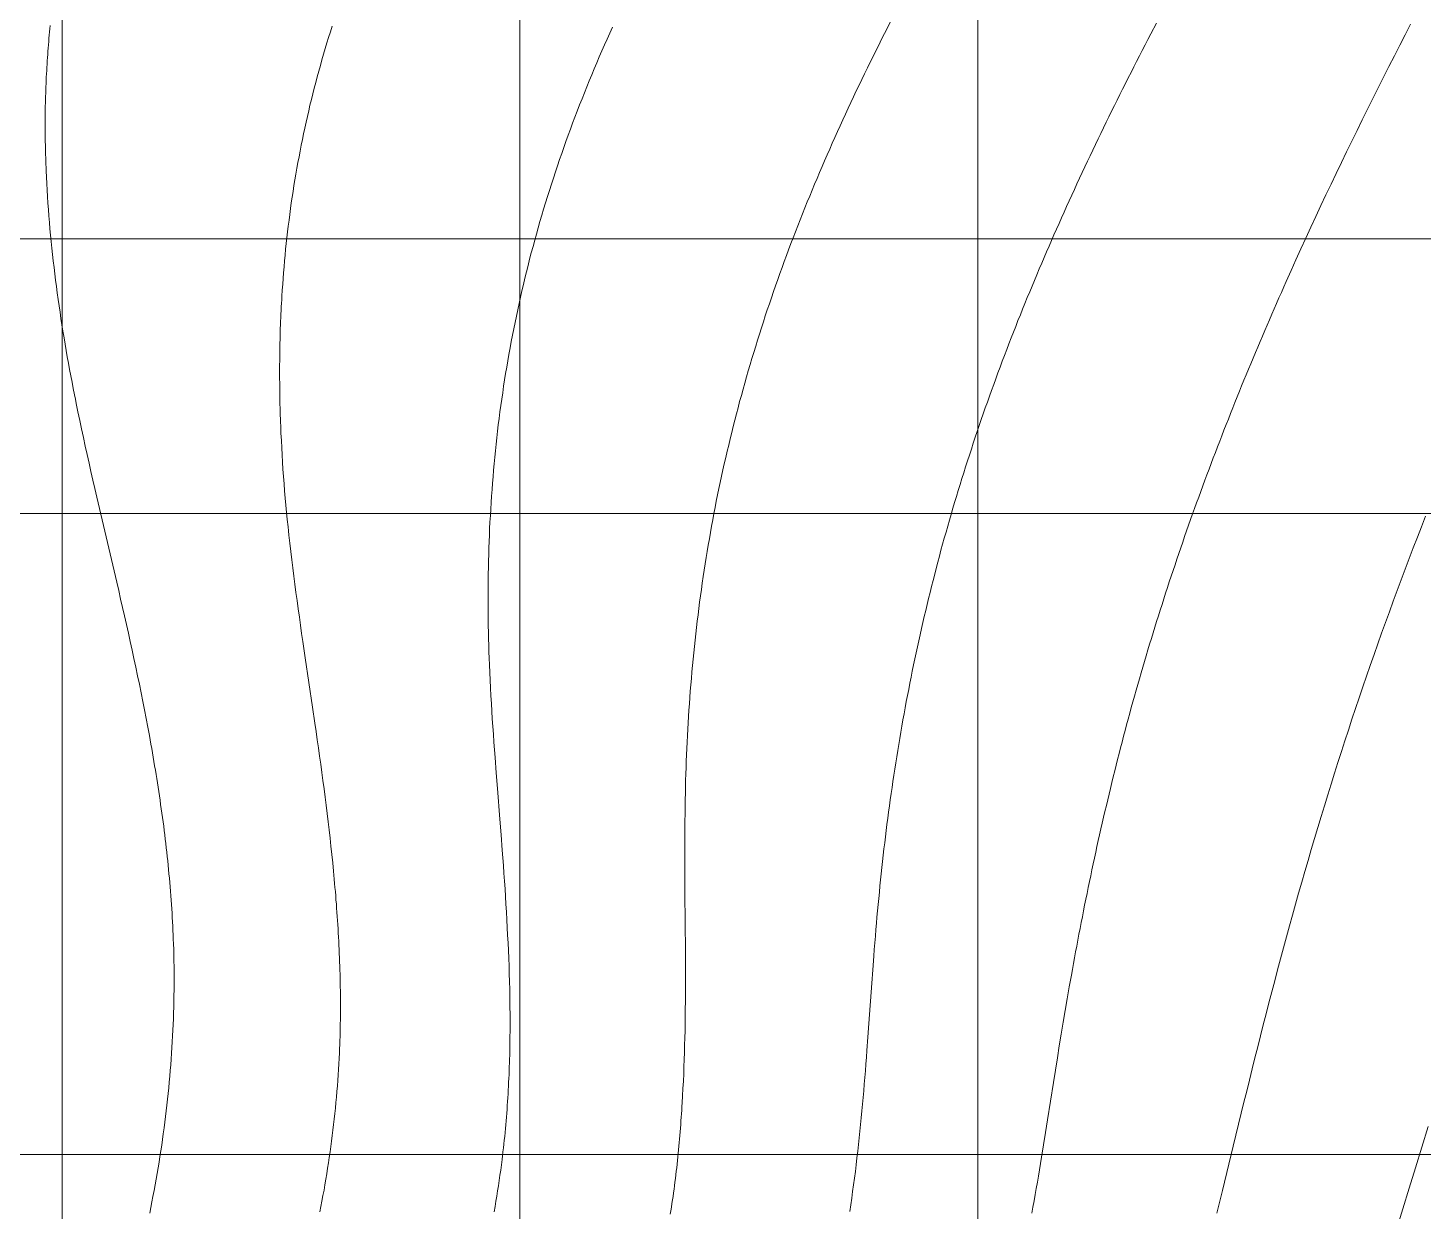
# Model space of a CAD drawing. Extents: x 11249 to 82946, y 15238 to 34763.
# Drawn here: x 59896 to 61420, y 27060 to 28352 of the extents above; entities that cross this region are included whole.
import ezdxf

# ---------------------------------------------------------------- set-up
doc = ezdxf.new("R2010")
doc.units = 0
doc.header["$LTSCALE"] = 250
doc.layers.add('03_Lines_Frames1', color=7, linetype='CONTINUOUS', lineweight=15)
doc.layers.add('03_Lines_Grid', color=253, linetype='CONTINUOUS', lineweight=15)
doc.layers.add('Make2D$Annotation$S0CO1', color=1, linetype='CONTINUOUS', true_color=0xff0000)

# ---------------------------------------------------------------- blocks, each defined once
blk = doc.blocks.new('*U7')
at = {"layer": '03_Lines_Grid'}
blk.add_line((0, -4367.6), (0, 3840), dxfattribs=at)
blk = doc.blocks.new('*U8')
at = {"layer": 'Make2D$Annotation$S0CO1', "color": 0, "linetype": 'ByBlock', "lineweight": -2, "transparency": 16777216}
for p in [(1500, 0), (2000, 0), (2500, 0)]:
    blk.add_blockref('*U7', p, dxfattribs=at)

msp = doc.modelspace()

# ---------------------------------------------------------------- linework, layer by layer
at = {"layer": '03_Lines_Frames1'}
for points in [[(60029.4, 27057.4), (60030.6, 27063.6), (60031.8, 27069.8), (60033, 27075.9), (60034.2, 27082.1), (60035.3, 27088.3), (60036.4, 27094.5), (60037.5, 27100.7), (60038.6, 27107), (60039.6, 27113.2), (60040.6, 27119.4), (60041.6, 27125.6), (60042.5, 27131.9), (60043.4, 27138.1), (60044.3, 27144.3), (60045.1, 27150.6), (60045.9, 27156.8), (60046.7, 27163.1), (60047.5, 27169.4), (60048.2, 27175.6), (60048.9, 27181.9), (60049.5, 27188.2), (60050.2, 27194.4), (60050.8, 27200.7), (60051.3, 27207), (60051.9, 27213.3), (60052.4, 27219.6), (60052.9, 27225.8), (60053.3, 27232.1), (60053.7, 27238.4), (60054.1, 27244.7), (60054.4, 27251), (60054.7, 27257.3), (60055, 27263.6), (60055.3, 27269.9), (60055.5, 27276.2), (60055.6, 27282.5), (60055.8, 27288.8), (60055.9, 27295.1), (60056, 27301.4), (60056, 27307.7), (60056, 27314), (60056, 27320.3), (60056, 27326.6), (60055.9, 27332.9), (60055.8, 27339.2), (60055.6, 27345.5), (60055.4, 27351.8), (60055.2, 27356.6), (60055, 27361.4), (60054.8, 27366.1), (60054.6, 27370.9), (60054.4, 27375.7), (60054.1, 27380.4), (60053.8, 27385.2), (60053.5, 27389.9), (60053.2, 27394.7), (60052.9, 27399.4), (60052.5, 27404.2), (60052.1, 27409), (60051.8, 27413.7), (60051.4, 27418.5), (60050.9, 27423.2), (60050.5, 27428), (60050, 27432.7), (60049.6, 27437.5), (60049.1, 27442.2), (60048.6, 27446.9), (60048.1, 27451.7), (60047.5, 27456.4), (60047, 27461.2), (60046.4, 27465.9), (60045.8, 27470.6), (60045.3, 27475.4), (60044.7, 27480.1), (60044, 27484.8), (60043.4, 27489.5), (60042.8, 27494.3), (60042.1, 27499), (60041.4, 27503.7), (60040.7, 27508.4), (60040, 27513.1), (60039.3, 27517.8), (60038.6, 27522.6), (60037.9, 27527.3), (60037.1, 27532), (60036.4, 27536.7), (60035.6, 27541.4), (60034.8, 27546.1), (60034, 27550.8), (60033.2, 27555.5), (60032.4, 27560.2), (60031.6, 27564.9), (60030.8, 27569.6), (60029.9, 27574.3), (60029.1, 27579), (60027.3, 27588.3), (60025.5, 27597.7), (60023.7, 27607.1), (60021.9, 27616.4), (60020, 27625.8), (60018.1, 27635.1), (60016.2, 27644.4), (60014.2, 27653.8), (60012.2, 27663.1), (60010.2, 27672.4), (60008.2, 27681.7), (60006.1, 27691), (60004, 27700.3), (60002, 27709.6), (59999.8, 27718.9), (59997.7, 27728.1), (59995.6, 27737.4), (59993.4, 27746.7), (59989.1, 27765.2), (59976.1, 27820.9), (59971.7, 27839.4), (59969.6, 27848.7), (59967.4, 27858), (59965.3, 27867.3), (59963.2, 27876.6), (59961.1, 27885.8), (59959.1, 27895.1), (59957, 27904.4), (59955, 27913.8), (59953, 27923.1), (59951.1, 27932.4), (59949.1, 27941.7), (59948.2, 27946.4), (59947.3, 27951), (59945.9, 27958), (59944.6, 27964.9), (59943.2, 27971.8), (59941.9, 27978.7), (59940.7, 27985.7), (59939.4, 27992.6), (59938.2, 27999.6), (59937, 28006.5), (59935.9, 28013.5), (59934.7, 28020.5), (59933.6, 28027.4), (59932.5, 28034.4), (59931.5, 28041.4), (59930.4, 28048.4), (59929.4, 28055.3), (59928.5, 28062.3), (59927.5, 28069.3), (59926.6, 28076.3), (59925.7, 28083.3), (59924.9, 28090.3), (59924.1, 28097.3), (59923.3, 28104.3), (59922.6, 28111.3), (59921.8, 28118.4), (59921.2, 28125.4), (59920.5, 28132.4), (59919.9, 28139.4), (59919.3, 28146.5), (59918.8, 28153.5), (59918.3, 28160.5), (59917.8, 28167.6), (59917.4, 28174.6), (59917, 28181.7), (59916.6, 28188.7), (59916.3, 28195.8), (59916.2, 28199.3), (59916, 28202.8), (59915.9, 28206.4), (59915.8, 28209.9), (59915.7, 28213.4), (59915.6, 28216.9), (59915.5, 28220.5), (59915.5, 28224), (59915.4, 28227.5), (59915.3, 28231.1), (59915.3, 28234.6), (59915.3, 28238.1), (59915.3, 28241.6), (59915.3, 28245.2), (59915.3, 28248.7), (59915.3, 28252.2), (59915.3, 28255.8), (59915.3, 28259.3), (59915.4, 28262.8), (59915.4, 28266.4), (59915.5, 28269.9), (59915.6, 28273.4), (59915.7, 28276.9), (59915.8, 28280.5), (59915.9, 28284), (59916, 28287.5), (59916.2, 28291.1), (59916.3, 28294.6), (59916.5, 28298.1), (59916.7, 28301.7), (59916.9, 28305.2), (59917.1, 28308.7), (59917.3, 28312.2), (59917.5, 28315.8), (59917.7, 28319.3), (59918, 28322.8), (59918.2, 28326.3), (59918.5, 28329.8), (59918.8, 28333.4), (59919.1, 28336.9), (59919.4, 28340.4), (59919.7, 28343.9), (59920.1, 28347.4), (59920.4, 28350.9), (59920.8, 28354.4)], [(60405.5, 27059.1), (60406.6, 27064.8), (60407.5, 27070.5), (60408.5, 27076.1), (60409.4, 27081.8), (60410.3, 27087.5), (60411.2, 27093.2), (60412, 27098.9), (60412.8, 27104.6), (60413.6, 27110.4), (60414.3, 27116.1), (60414.8, 27120.3), (60415.3, 27124.5), (60415.8, 27128.7), (60416.3, 27132.9), (60416.7, 27137.1), (60417.2, 27141.3), (60417.6, 27145.5), (60418, 27149.8), (60418.4, 27154), (60418.7, 27158.2), (60419.1, 27162.4), (60419.4, 27166.6), (60419.7, 27170.8), (60420, 27175.1), (60420.3, 27179.3), (60420.6, 27183.5), (60420.8, 27187.7), (60421.1, 27191.9), (60421.3, 27196.2), (60421.5, 27200.4), (60421.7, 27204.6), (60421.9, 27208.8), (60422, 27213.1), (60422.2, 27217.3), (60422.3, 27221.5), (60422.4, 27225.8), (60422.6, 27230), (60422.7, 27234.2), (60422.7, 27238.5), (60422.8, 27242.7), (60422.9, 27246.9), (60422.9, 27251.2), (60423, 27255.4), (60423, 27259.6), (60423, 27263.9), (60423, 27268.1), (60423, 27272.3), (60423, 27276.6), (60422.9, 27280.8), (60422.9, 27285), (60422.8, 27289.3), (60422.8, 27293.5), (60422.7, 27297.7), (60422.6, 27301.9), (60422.4, 27310.4), (60422.2, 27318.9), (60421.9, 27327.3), (60421.6, 27335.8), (60421.2, 27344.2), (60420.8, 27352.7), (60420.4, 27361.1), (60420, 27369.6), (60419.5, 27378), (60419.1, 27386.5), (60418.5, 27394.9), (60418, 27403.4), (60417.5, 27411.8), (60416.9, 27420.2), (60416.3, 27428.7), (60415.7, 27437.1), (60415.1, 27445.5), (60414.5, 27454), (60413.2, 27470.8), (60411.9, 27487.7), (60409.2, 27521.4), (60407.9, 27538.2), (60406.6, 27555.1), (60406, 27563.5), (60405.4, 27571.9), (60404.8, 27580.4), (60404.2, 27588.8), (60403.6, 27597.2), (60403.1, 27605.7), (60402.6, 27614.1), (60402.1, 27622.5), (60401.6, 27631), (60401.2, 27639.4), (60400.8, 27647.9), (60400.5, 27656.3), (60400.2, 27663.4), (60399.9, 27670.5), (60399.7, 27677.6), (60399.5, 27684.7), (60399.4, 27691.8), (60399.2, 27698.9), (60399.1, 27706), (60399.1, 27713.1), (60399, 27720.2), (60399, 27727.2), (60399, 27734.3), (60399, 27741.4), (60399.1, 27748.5), (60399.2, 27755.6), (60399.3, 27762.7), (60399.5, 27769.7), (60399.7, 27776.8), (60399.9, 27783.9), (60400.1, 27791), (60400.4, 27798), (60400.7, 27805.1), (60401.1, 27812.2), (60401.5, 27819.3), (60401.9, 27826.4), (60402.3, 27833.4), (60402.8, 27840.5), (60403.3, 27847.6), (60403.8, 27854.7), (60404.4, 27861.7), (60405, 27868.8), (60405.7, 27875.9), (60406.3, 27883), (60407, 27890), (60407.8, 27897.1), (60408.6, 27904.2), (60409.4, 27911.3), (60410.2, 27918.3), (60411.1, 27925.4), (60412, 27932.4), (60413, 27939.4), (60414, 27946.4), (60415, 27953.4), (60416, 27960.4), (60417.1, 27967.4), (60418.2, 27974.4), (60419.4, 27981.4), (60420.6, 27988.4), (60421.8, 27995.3), (60423.1, 28002.3), (60424.4, 28009.3), (60425.7, 28016.2), (60427.1, 28023.2), (60428.5, 28030.1), (60429.9, 28037), (60431.4, 28044), (60432.9, 28050.9), (60434.4, 28057.8), (60436, 28064.7), (60437.6, 28071.6), (60439.3, 28078.5), (60441, 28085.4), (60442.7, 28092.3), (60444.4, 28099.2), (60446.2, 28106.1), (60448.1, 28113), (60449.9, 28119.9), (60451.8, 28126.7), (60453.8, 28133.6), (60455.7, 28140.4), (60457.7, 28147.2), (60459.7, 28154), (60461.8, 28160.8), (60463.9, 28167.5), (60466, 28174.3), (60468.2, 28181), (60470.3, 28187.7), (60472.6, 28194.5), (60474.8, 28201.2), (60477.1, 28207.9), (60479.4, 28214.5), (60481.7, 28221.2), (60484.1, 28227.9), (60486.5, 28234.5), (60488.9, 28241.2), (60491.4, 28247.8), (60493.9, 28254.4), (60496.4, 28261), (60499, 28267.6), (60501.6, 28274.2), (60504.2, 28280.8), (60506.8, 28287.4), (60509.5, 28294), (60512.2, 28300.5), (60515, 28307.1), (60517.7, 28313.6), (60520.5, 28320.2), (60523.3, 28326.7), (60526.2, 28333.2), (60529, 28339.6), (60531.9, 28346.1), (60534.8, 28352.6)], [(60598, 27056.3), (60598.7, 27060.2), (60599.3, 27064), (60599.8, 27067.9), (60600.4, 27071.9), (60601, 27075.8), (60601.5, 27079.7), (60602.1, 27083.6), (60602.6, 27087.5), (60603.1, 27091.4), (60603.6, 27095.3), (60604, 27099.2), (60604.5, 27103.2), (60605, 27107.1), (60605.4, 27111), (60605.8, 27114.9), (60606.2, 27118.9), (60606.6, 27122.8), (60607, 27126.7), (60607.4, 27130.7), (60607.8, 27134.6), (60608.1, 27138.5), (60608.5, 27142.5), (60608.8, 27146.4), (60609.1, 27150.3), (60609.4, 27154.3), (60609.7, 27158.2), (60610, 27162.2), (60610.3, 27166.1), (60610.5, 27170), (60610.8, 27174), (60611, 27177.9), (60611.5, 27185.8), (60611.9, 27193.7), (60612.3, 27201.6), (60612.7, 27209.5), (60613, 27217.3), (60613.3, 27225.2), (60613.5, 27233.1), (60613.7, 27241), (60613.9, 27248.9), (60614.1, 27256.8), (60614.2, 27264.7), (60614.3, 27272.6), (60614.4, 27280.5), (60614.5, 27288.3), (60614.6, 27296.2), (60614.6, 27304.1), (60614.6, 27312), (60614.6, 27319.9), (60614.6, 27327.8), (60614.6, 27335.7), (60614.5, 27351.4), (60614.4, 27367.2), (60614, 27414.5), (60613.9, 27430.3), (60613.9, 27438.2), (60613.9, 27446.1), (60613.9, 27453.9), (60613.9, 27461.8), (60613.9, 27469.7), (60613.9, 27477.6), (60614, 27485.5), (60614.1, 27493.4), (60614.2, 27501.3), (60614.3, 27509.1), (60614.5, 27516.1), (60614.6, 27523.1), (60614.8, 27530.1), (60615, 27537.1), (60615.2, 27544.1), (60615.5, 27551.1), (60615.8, 27558.1), (60616.1, 27565), (60616.4, 27572), (60616.8, 27579), (60617.1, 27585.9), (60617.5, 27592.9), (60618, 27599.8), (60618.4, 27606.8), (60618.9, 27613.7), (60619.4, 27620.7), (60619.9, 27627.6), (60620.5, 27634.6), (60621.1, 27641.5), (60621.7, 27648.5), (60622.3, 27655.4), (60622.9, 27662.4), (60623.6, 27669.3), (60624.3, 27676.2), (60625.1, 27683.2), (60625.8, 27690.1), (60626.6, 27697.1), (60627.5, 27704), (60628.3, 27710.9), (60629.2, 27717.9), (60630.1, 27724.8), (60631, 27731.8), (60632, 27738.7), (60633, 27745.6), (60634, 27752.6), (60635, 27759.5), (60636.1, 27766.4), (60637.2, 27773.3), (60638.3, 27780.2), (60639.5, 27787.1), (60640.7, 27793.9), (60641.9, 27800.8), (60643.1, 27807.7), (60644.4, 27814.5), (60645.7, 27821.4), (60647, 27828.2), (60648.3, 27835), (60649.7, 27841.9), (60651.1, 27848.7), (60652.6, 27855.5), (60654, 27862.3), (60655.5, 27869.1), (60657, 27875.9), (60658.6, 27882.7), (60660.2, 27889.5), (60661.8, 27896.3), (60663.4, 27903.1), (60665.1, 27909.9), (60666.8, 27916.7), (60668.5, 27923.4), (60670.2, 27930.2), (60672, 27937), (60673.8, 27943.7), (60675.7, 27950.5), (60677.5, 27957.3), (60679.4, 27964), (60681.3, 27970.7), (60683.2, 27977.4), (60685.2, 27984.1), (60687.2, 27990.8), (60689.2, 27997.5), (60691.3, 28004.2), (60693.3, 28010.8), (60695.4, 28017.5), (60697.5, 28024.1), (60699.7, 28030.8), (60701.8, 28037.4), (60704, 28044), (60706.3, 28050.6), (60708.5, 28057.2), (60710.8, 28063.8), (60713.1, 28070.3), (60715.4, 28076.9), (60717.7, 28083.5), (60720.1, 28090), (60722.5, 28096.6), (60724.9, 28103.1), (60727.3, 28109.6), (60729.8, 28116.2), (60732.3, 28122.7), (60734.8, 28129.2), (60737.3, 28135.7), (60739.9, 28142.2), (60742.4, 28148.7), (60745, 28155.2), (60747.7, 28161.7), (60750.3, 28168.2), (60753, 28174.6), (60755.7, 28181), (60758.4, 28187.5), (60761.1, 28193.9), (60763.8, 28200.3), (60766.6, 28206.7), (60769.4, 28213.1), (60772.2, 28219.5), (60775, 28225.9), (60777.8, 28232.2), (60780.7, 28238.6), (60783.6, 28245), (60786.5, 28251.3), (60789.4, 28257.6), (60792.3, 28264), (60795.3, 28270.3), (60798.2, 28276.6), (60801.2, 28282.9), (60804.2, 28289.2), (60807.3, 28295.5), (60810.3, 28301.7), (60813.3, 28308), (60816.4, 28314.3), (60819.5, 28320.5), (60822.6, 28326.8), (60825.7, 28333), (60828.9, 28339.3), (60832, 28345.5), (60835.2, 28351.7), (60838.3, 28357.9)], [(60794, 27059.3), (60795.1, 27066.6), (60796.2, 27073.9), (60797.2, 27081.2), (60798.2, 27088.5), (60799.2, 27095.8), (60800.2, 27103.1), (60801.1, 27110.4), (60801.9, 27117.8), (60802.8, 27125.1), (60803.6, 27132.4), (60804.4, 27139.7), (60805.2, 27147.1), (60805.9, 27154.4), (60806.6, 27161.7), (60807.3, 27169.1), (60808, 27176.4), (60808.7, 27183.7), (60809.3, 27191.1), (60809.9, 27198.4), (60810.5, 27205.8), (60811.1, 27213.1), (60811.7, 27220.4), (60812.3, 27227.8), (60812.8, 27235.1), (60813.9, 27249.8), (60815, 27264.5), (60818.1, 27308.6), (60819.2, 27323.3), (60820.3, 27338), (60820.8, 27345.3), (60821.4, 27352.7), (60822, 27360), (60822.6, 27367.4), (60823.2, 27374.2), (60823.8, 27380.9), (60824.4, 27387.7), (60825.1, 27394.5), (60825.7, 27401.2), (60826.4, 27408), (60827, 27414.8), (60827.7, 27421.5), (60828.4, 27428.2), (60829.2, 27435), (60829.9, 27441.7), (60830.7, 27448.4), (60831.4, 27455.2), (60832.2, 27461.9), (60833, 27468.6), (60833.9, 27475.3), (60834.7, 27482), (60835.6, 27488.8), (60836.5, 27495.5), (60837.4, 27502.2), (60838.3, 27508.9), (60839.2, 27515.6), (60840.2, 27522.3), (60841.2, 27529), (60842.2, 27535.7), (60843.2, 27542.4), (60844.3, 27549.1), (60845.3, 27555.8), (60846.4, 27562.6), (60847.5, 27569.3), (60848.6, 27576), (60849.8, 27582.7), (60850.9, 27589.4), (60852.1, 27596.1), (60853.3, 27602.8), (60854.6, 27609.5), (60855.8, 27616.2), (60857.1, 27622.9), (60858.4, 27629.5), (60859.7, 27636.2), (60861, 27642.8), (60862.4, 27649.5), (60863.7, 27656.1), (60865.1, 27662.7), (60866.5, 27669.4), (60867.9, 27676), (60869.4, 27682.6), (60870.9, 27689.2), (60872.4, 27695.8), (60873.9, 27702.4), (60875.4, 27709), (60877, 27715.6), (60878.5, 27722.2), (60880.1, 27728.8), (60881.8, 27735.3), (60883.4, 27741.9), (60885.1, 27748.5), (60886.8, 27755.1), (60888.5, 27761.6), (60890.2, 27768.2), (60891.9, 27774.8), (60893.7, 27781.4), (60895.5, 27787.9), (60897.3, 27794.5), (60899.2, 27801), (60901, 27807.6), (60902.9, 27814.1), (60904.8, 27820.6), (60906.7, 27827.2), (60908.6, 27833.7), (60910.6, 27840.2), (60912.5, 27846.7), (60914.5, 27853.1), (60916.5, 27859.6), (60918.6, 27866.1), (60920.6, 27872.5), (60922.7, 27879), (60924.8, 27885.4), (60926.9, 27891.9), (60929, 27898.3), (60931.1, 27904.7), (60933.3, 27911.1), (60935.5, 27917.6), (60937.7, 27924), (60939.9, 27930.4), (60942.1, 27936.8), (60944.4, 27943.2), (60946.7, 27949.5), (60949, 27955.9), (60951.3, 27962.3), (60953.6, 27968.7), (60955.9, 27975.1), (60958.3, 27981.4), (60960.7, 27987.8), (60963.1, 27994.1), (60965.5, 28000.5), (60967.9, 28006.8), (60970.4, 28013.2), (60972.9, 28019.5), (60975.3, 28025.8), (60977.8, 28032.1), (60980.4, 28038.4), (60982.9, 28044.7), (60985.4, 28051), (60988, 28057.3), (60990.6, 28063.5), (60993.2, 28069.8), (60995.8, 28076.1), (60998.4, 28082.3), (61001, 28088.6), (61003.7, 28094.8), (61006.3, 28101.1), (61009, 28107.3), (61011.7, 28113.5), (61014.4, 28119.7), (61017.1, 28125.9), (61019.9, 28132.1), (61022.6, 28138.3), (61025.4, 28144.5), (61028.2, 28150.7), (61030.9, 28156.9), (61033.8, 28163.1), (61036.6, 28169.3), (61039.4, 28175.4), (61042.2, 28181.6), (61045.1, 28187.7), (61048, 28193.9), (61050.8, 28200), (61053.7, 28206.1), (61056.6, 28212.2), (61059.5, 28218.3), (61062.4, 28224.4), (61065.3, 28230.5), (61068.3, 28236.5), (61071.2, 28242.6), (61074.2, 28248.7), (61077.1, 28254.8), (61080.1, 28260.8), (61083.1, 28266.9), (61086.1, 28272.9), (61089.1, 28279), (61092.1, 28285), (61095.2, 28291.1), (61098.2, 28297.1), (61101.3, 28303.1), (61104.3, 28309.1), (61107.4, 28315.2), (61110.5, 28321.2), (61113.6, 28327.2), (61116.7, 28333.2), (61119.8, 28339.2), (61122.9, 28345.2), (61129.1, 28357.1)], [(60992.9, 27057.4), (60994.1, 27064.2), (60995.4, 27071), (60996.6, 27077.8), (60997.8, 27084.5), (60999, 27091.3), (61000.1, 27098.1), (61001.3, 27104.9), (61002.4, 27111.7), (61003.6, 27118.5), (61005.8, 27132.1), (61008, 27145.7), (61010.1, 27159.3), (61016.5, 27200.1), (61018.7, 27213.7), (61020.8, 27227.3), (61022.9, 27240.2), (61025.1, 27253.1), (61027.2, 27266), (61029.4, 27278.9), (61031.6, 27291.7), (61033.8, 27304.5), (61036.1, 27317.3), (61037.2, 27323.7), (61038.4, 27330.1), (61039.6, 27336.5), (61040.8, 27342.8), (61042, 27349.2), (61043.2, 27355.6), (61044.4, 27362), (61045.6, 27368.4), (61046.8, 27374.8), (61048.1, 27381.2), (61049.4, 27387.6), (61050.6, 27393.9), (61051.9, 27400.3), (61053.2, 27406.7), (61054.5, 27413.2), (61055.9, 27419.6), (61057.2, 27426), (61058.6, 27432.4), (61059.9, 27438.8), (61061.3, 27445.2), (61062.7, 27451.6), (61064.1, 27458), (61065.5, 27464.4), (61066.9, 27470.7), (61068.4, 27477.1), (61069.8, 27483.4), (61071.3, 27489.8), (61072.8, 27496.1), (61074.3, 27502.5), (61075.8, 27508.8), (61077.3, 27515.1), (61078.8, 27521.4), (61080.3, 27527.7), (61081.9, 27534.1), (61083.5, 27540.4), (61085, 27546.7), (61086.6, 27553), (61088.2, 27559.3), (61089.9, 27565.6), (61091.5, 27571.9), (61093.2, 27578.2), (61094.8, 27584.5), (61096.5, 27590.8), (61098.2, 27597.1), (61099.9, 27603.4), (61101.6, 27609.7), (61103.4, 27615.9), (61105.1, 27622.2), (61106.9, 27628.6), (61108.7, 27634.9), (61110.5, 27641.1), (61112.3, 27647.4), (61114.1, 27653.7), (61116, 27660), (61117.8, 27666.2), (61119.7, 27672.5), (61121.6, 27678.7), (61123.5, 27684.9), (61125.4, 27691.2), (61127.3, 27697.4), (61129.2, 27703.6), (61131.2, 27709.8), (61133.1, 27716), (61135.1, 27722.2), (61137.1, 27728.4), (61139.1, 27734.6), (61141.1, 27740.8), (61143.1, 27747), (61145.2, 27753.2), (61147.2, 27759.4), (61149.3, 27765.5), (61151.4, 27771.7), (61153.5, 27777.9), (61155.6, 27784), (61157.7, 27790.2), (61159.8, 27796.4), (61162, 27802.5), (61164.1, 27808.7), (61166.3, 27814.8), (61168.5, 27821), (61170.7, 27827.1), (61172.9, 27833.3), (61175.2, 27839.4), (61177.4, 27845.6), (61179.6, 27851.7), (61181.9, 27857.8), (61184.2, 27863.9), (61186.5, 27870), (61188.8, 27876.1), (61191.1, 27882.2), (61193.4, 27888.3), (61195.7, 27894.4), (61198.1, 27900.5), (61200.4, 27906.5), (61202.8, 27912.6), (61205.2, 27918.7), (61207.6, 27924.7), (61210, 27930.8), (61212.4, 27936.9), (61214.8, 27942.9), (61217.2, 27949), (61219.7, 27955), (61222.1, 27961), (61224.6, 27967.1), (61227.1, 27973.1), (61229.6, 27979.1), (61232.1, 27985.1), (61234.6, 27991.1), (61237.1, 27997.2), (61239.6, 28003.2), (61242.2, 28009.2), (61244.7, 28015.2), (61247.3, 28021.2), (61249.9, 28027.2), (61252.4, 28033.1), (61255, 28039.1), (61257.6, 28045.1), (61260.2, 28051), (61262.8, 28057), (61265.5, 28062.9), (61268.1, 28068.9), (61270.7, 28074.8), (61276, 28086.7), (61281.4, 28098.6), (61286.8, 28110.4), (61292.2, 28122.3), (61297.6, 28134.1), (61303.1, 28145.9), (61308.6, 28157.7), (61314.2, 28169.4), (61319.8, 28181.2), (61325.4, 28192.9), (61331, 28204.7), (61336.7, 28216.4), (61342.3, 28228), (61348.1, 28239.7), (61353.8, 28251.4), (61359.6, 28263), (61365.4, 28274.7), (61371.2, 28286.3), (61377.1, 28298), (61383, 28309.6), (61388.9, 28321.2), (61394.8, 28332.8), (61400.8, 28344.3), (61406.7, 28355.9)], [(61391.1, 27039.8), (61398.1, 27062.3), (61405, 27084.8), (61411.9, 27107.2), (61425.8, 27152.2)]]:
    msp.add_lwpolyline(points, dxfattribs=at)
at = {"layer": '03_Lines_Frames1', "color": 2}
for points in [[(60215.3, 27058.9), (60216.4, 27064.9), (60217.6, 27070.8), (60218.7, 27076.7), (60219.8, 27082.7), (60220.8, 27088.6), (60221.8, 27094.6), (60222.8, 27100.5), (60223.8, 27106.5), (60224.7, 27112.4), (60225.6, 27118.4), (60226.5, 27124.4), (60227.3, 27130.4), (60228.1, 27136.3), (60228.9, 27142.3), (60229.6, 27148.3), (60230.3, 27154.3), (60231, 27160.3), (60231.6, 27166.3), (60232.3, 27172.3), (60232.9, 27178.3), (60233.4, 27184.3), (60233.9, 27190.3), (60234.4, 27196.4), (60234.9, 27202.4), (60235.3, 27208.4), (60235.7, 27214.4), (60236, 27220.5), (60236.4, 27226.5), (60236.6, 27232.5), (60236.8, 27237.1), (60237, 27241.6), (60237.2, 27246.1), (60237.3, 27250.6), (60237.4, 27255.1), (60237.5, 27259.7), (60237.6, 27264.2), (60237.7, 27268.7), (60237.7, 27273.2), (60237.8, 27277.7), (60237.8, 27282.3), (60237.8, 27286.8), (60237.8, 27291.3), (60237.7, 27295.8), (60237.7, 27300.3), (60237.6, 27304.8), (60237.5, 27309.4), (60237.4, 27313.9), (60237.3, 27318.4), (60237.2, 27322.9), (60237.1, 27327.4), (60236.9, 27331.9), (60236.7, 27336.5), (60236.5, 27341), (60236.3, 27345.5), (60236.1, 27350), (60235.9, 27354.5), (60235.7, 27359), (60235.4, 27363.5), (60235.1, 27368.1), (60234.9, 27372.6), (60234.6, 27377.1), (60234.3, 27381.6), (60233.9, 27386.1), (60233.6, 27390.6), (60233.3, 27395.1), (60232.9, 27399.6), (60232.6, 27404.1), (60232.2, 27408.6), (60231.8, 27413.1), (60231.4, 27417.6), (60231, 27422.1), (60230.6, 27426.6), (60230.2, 27431.1), (60229.3, 27440.1), (60228.4, 27449.1), (60227.4, 27458.1), (60226.4, 27467.1), (60225.4, 27476), (60224.3, 27485), (60223.3, 27494), (60222.1, 27502.9), (60221, 27511.9), (60219.8, 27520.9), (60218.7, 27529.8), (60217.5, 27538.8), (60216.2, 27547.7), (60215, 27556.6), (60213.7, 27565.6), (60212.5, 27574.5), (60211.2, 27583.5), (60209.9, 27592.4), (60207.3, 27610.2), (60199.4, 27663.8), (60196.7, 27681.7), (60195.4, 27690.6), (60194.2, 27699.5), (60192.9, 27708.5), (60191.6, 27717.4), (60190.4, 27726.4), (60189.2, 27735.3), (60188, 27744.2), (60186.8, 27753.2), (60185.7, 27762.1), (60184.6, 27771.1), (60183.5, 27780.1), (60182.5, 27789.1), (60181.5, 27798), (60181, 27802.5), (60180.5, 27807), (60179.7, 27814.8), (60178.9, 27822.7), (60178.2, 27830.5), (60177.5, 27838.4), (60176.8, 27846.2), (60176.2, 27854.1), (60175.6, 27862), (60175, 27869.8), (60174.5, 27877.7), (60174, 27885.6), (60173.6, 27893.4), (60173.2, 27901.3), (60172.8, 27909.2), (60172.5, 27917.1), (60172.3, 27921), (60172.2, 27925), (60172.1, 27928.9), (60172, 27932.8), (60171.8, 27936.8), (60171.7, 27940.7), (60171.7, 27944.7), (60171.6, 27948.6), (60171.5, 27952.5), (60171.5, 27956.5), (60171.4, 27960.4), (60171.4, 27964.4), (60171.3, 27968.3), (60171.3, 27972.3), (60171.3, 27976.2), (60171.3, 27980.1), (60171.3, 27984.1), (60171.4, 27988), (60171.4, 27992), (60171.5, 27995.9), (60171.5, 27999.9), (60171.6, 28003.8), (60171.7, 28007.7), (60171.8, 28011.7), (60171.9, 28015.6), (60172, 28019.6), (60172.1, 28023.5), (60172.3, 28027.4), (60172.4, 28031.4), (60172.6, 28035.3), (60172.8, 28039.3), (60172.9, 28043.2), (60173.1, 28047.1), (60173.4, 28051.1), (60173.6, 28055), (60173.8, 28059), (60174.2, 28065.4), (60174.7, 28071.8), (60175.1, 28078.2), (60175.6, 28084.5), (60176.2, 28090.9), (60176.7, 28097.3), (60177.3, 28103.7), (60177.9, 28110), (60178.6, 28116.4), (60179.3, 28122.7), (60180, 28129.1), (60180.8, 28135.4), (60181.6, 28141.7), (60182.4, 28148), (60183.3, 28154.4), (60184.1, 28160.7), (60185.1, 28167), (60186, 28173.3), (60187, 28179.6), (60188, 28185.9), (60189.1, 28192.2), (60190.2, 28198.5), (60191.3, 28204.8), (60192.5, 28211), (60193.7, 28217.3), (60194.9, 28223.6), (60196.2, 28229.9), (60197.5, 28236.1), (60198.8, 28242.4), (60200.2, 28248.7), (60201.6, 28254.9), (60203.1, 28261.2), (60204.5, 28267.4), (60206, 28273.7), (60207.6, 28279.9), (60209.2, 28286.1), (60210.8, 28292.3), (60212.4, 28298.5), (60214.1, 28304.7), (60215.8, 28310.8), (60217.6, 28317), (60219.3, 28323.1), (60221.1, 28329.2), (60223, 28335.3), (60224.8, 28341.4), (60226.8, 28347.5), (60228.7, 28353.6)], [(61195, 27057.5), (61201.1, 27082.3), (61212.8, 27130.6), (61218.7, 27154.7), (61224.6, 27178.8), (61227.6, 27190.9), (61230.5, 27202.9), (61233.5, 27215), (61236.6, 27227), (61239.6, 27239), (61242.6, 27251.1), (61245.7, 27263.1), (61248.8, 27275.1), (61251.9, 27287.2), (61255.1, 27299.3), (61258.2, 27311.3), (61261.4, 27323.3), (61264.6, 27335.3), (61267.8, 27347.3), (61271.1, 27359.2), (61274.3, 27371.1), (61277.6, 27383), (61281, 27394.9), (61284.3, 27406.9), (61287.7, 27418.8), (61291.1, 27430.7), (61294.6, 27442.7), (61298.1, 27454.6), (61301.7, 27466.6), (61305.2, 27478.5), (61308.8, 27490.5), (61312.5, 27502.4), (61316.1, 27514.2), (61319.8, 27526.1), (61323.5, 27537.9), (61327.3, 27549.7), (61331, 27561.5), (61334.9, 27573.3), (61338.7, 27585.1), (61342.6, 27596.8), (61346.5, 27608.6), (61350.5, 27620.4), (61354.5, 27632.1), (61358.5, 27643.9), (61362.6, 27655.7), (61366.7, 27667.4), (61370.9, 27679.1), (61375, 27690.8), (61379.2, 27702.5), (61383.5, 27714.2), (61387.7, 27725.8), (61392, 27737.5), (61396.4, 27749.1), (61400.7, 27760.7), (61405.1, 27772.3), (61409.6, 27783.9), (61414, 27795.5), (61418.5, 27807.1), (61423, 27818.6)]]:
    msp.add_lwpolyline(points, dxfattribs=at)
at = {"layer": '03_Lines_Frames1'}
msp.add_open_spline([(58513.5, 25706.9), (58526, 25715.5), (58537.8, 25724.5), (58561.3, 25743.4), (58573, 25753.4), (58590, 25768.2), (58595.6, 25773.2), (58606.9, 25783.2), (58612.6, 25788.2), (58623.8, 25798.2), (58629.5, 25803.2), (58640.7, 25813.2), (58646.4, 25818.2), (58663.3, 25833.3), (58674.6, 25843.2), (58697.2, 25863.2), (58708.5, 25873.1), (58742.5, 25903), (58765.1, 25922.9), (58798.9, 25953), (58810.1, 25963.1), (58832.5, 25983.3), (58843.7, 25993.4), (58877.1, 26024), (58899.1, 26044.5), (58964.5, 26107.3), (59006.8, 26149.9), (59089.2, 26238.8), (59128.8, 26284.5), (59204.3, 26379.3), (59240.2, 26428.2), (59307.4, 26529.1), (59338.7, 26581.1), (59396, 26687.9), (59422, 26742.8), (59444.9, 26798.9), (59471.2, 26863.3), (59493.5, 26929.5), (59528.7, 27064.1), (59541.5, 27132.8), (59556.1, 27271.3), (59557.8, 27341.4), (59548, 27480.6), (59536.5, 27549.8), (59517.4, 27617), (59504, 27664.1), (59487, 27710.2), (59457.2, 27777.4), (59446.6, 27799.5), (59424.2, 27843), (59412.3, 27864.5), (59375.3, 27928), (59348.7, 27968.8), (59306.5, 28029), (59292.3, 28048.7), (59270.3, 28078.2), (59263, 28087.9), (59248.2, 28107.4), (59240.7, 28117.1), (59233.3, 28126.8), (59224.9, 28137.7), (59216.5, 28148.6), (59199.6, 28170.4), (59191.1, 28181.3), (59174.2, 28203.1), (59165.7, 28214), (59148.8, 28235.8), (59140.3, 28246.7), (59123.4, 28268.5), (59115, 28279.4), (59098.2, 28301.3), (59089.9, 28312.3), (59065.2, 28345.1), (59048.6, 28367.8), (59017.1, 28413.2), (59001.5, 28437), (58980.4, 28473.3), (58973.7, 28485.6), (58961.2, 28510.8), (58955.4, 28523.6), (58939.7, 28563.1), (58931.9, 28590), (58922.9, 28646.3), (58921.8, 28674.3), (58925.9, 28730.5), (58930.9, 28757.9), (58944.9, 28811.6), (58954, 28838), (58974.7, 28889.3), (58986.5, 28914.5), (59011.7, 28963.6), (59025.3, 28987.9), (59067.5, 29058.4), (59098.8, 29104.7), (59162.7, 29193.4), (59196.7, 29237.4), (59231, 29280), (59274.4, 29333.9), (59320, 29387.6), (59411.5, 29491.7), (59458.7, 29543.7), (59600, 29695.5), (59699, 29797.1), (59821, 29919.4), (59845.6, 29944), (59895, 29993.1), (59919.8, 30017.5), (59994.2, 30090.7), (60044, 30139.4), (60143.8, 30236.4), (60193.8, 30284.9), (60293.9, 30381.7), (60344, 30430), (60444, 30526.9), (60493.9, 30575.3), (60593.6, 30672.5), (60643.3, 30721.3), (60791.9, 30868), (60890.1, 30966.8), (61083.8, 31167.1), (61178.9, 31268.4), (61365.6, 31475.8), (61456.1, 31580.7), (61544.6, 31688.7), (61647.3, 31814), (61745.1, 31940.7), (61935, 32202.7), (62025.4, 32335.5), (62163, 32549.5), (62212.2, 32628.4), (62260.3, 32708)], degree=3, knots=[0.000368, 0.000368, 0.000368, 0.000368, 45.6909, 45.6909, 90.499787, 90.499787, 113.114417, 113.114417, 135.729326, 135.729326, 158.344219, 158.344219, 180.959113, 180.959113, 226.17334, 226.17334, 271.387636, 271.387636, 361.816231, 361.816231, 407.042962, 407.042962, 452.269977, 452.269977, 542.863446, 542.863446, 724.269376, 724.269376, 906.155775, 906.155775, 1087.928086, 1087.928086, 1269.712574, 1269.712574, 1451.448524, 1451.448524, 1451.448524, 1660.526787, 1660.526787, 1869.605989, 1869.605989, 2079.150013, 2079.150013, 2288.786819, 2288.786819, 2288.786819, 2435.605567, 2435.605567, 2509.03086, 2509.03086, 2582.464612, 2582.464612, 2729.438321, 2729.438321, 2802.962585, 2802.962585, 2839.620177, 2839.620177, 2876.278558, 2876.278558, 2876.278558, 2917.763973, 2917.763973, 2959.24948, 2959.24948, 3000.734995, 3000.734995, 3042.220513, 3042.220513, 3083.709515, 3083.709515, 3125.198646, 3125.198646, 3207.369577, 3207.369577, 3291.240003, 3291.240003, 3333.44631, 3333.44631, 3375.694371, 3375.694371, 3461.261978, 3461.261978, 3546.843125, 3546.843125, 3630.392336, 3630.392336, 3713.671315, 3713.671315, 3796.723495, 3796.723495, 3879.803715, 3879.803715, 4044.114898, 4044.114898, 4208.816811, 4208.816811, 4208.816811, 4416.804201, 4416.804201, 4625.215559, 4625.215559, 5039.718966, 5039.718966, 5144.273676, 5144.273676, 5248.828998, 5248.828998, 5457.939587, 5457.939587, 5667.050409, 5667.050409, 5876.161659, 5876.161659, 6085.292044, 6085.292044, 6294.422698, 6294.422698, 6712.589853, 6712.589853, 7131.40665, 7131.40665, 7550.866105, 7550.866105, 7550.866105, 8036.542689, 8036.542689, 8521.143825, 8521.143825, 8799.433047, 8799.433047, 8799.433047, 8799.433047], dxfattribs=at)
at = {"layer": '03_Lines_Grid'}
for p, q in [((12843.7, 28121.5), (63550.2, 28121.5)), ((12843.7, 27821.5), (63550.2, 27821.5)), ((12843.7, 27121.5), (63550.2, 27121.5))]:
    msp.add_line(p, q, dxfattribs=at)

# ---------------------------------------------------------------- block references
at = {"layer": 'Make2D$Annotation$S0CO1'}
msp.add_blockref('*U8', (58433.8, 28868.1), dxfattribs=at)

doc.saveas('drawing.dxf')
